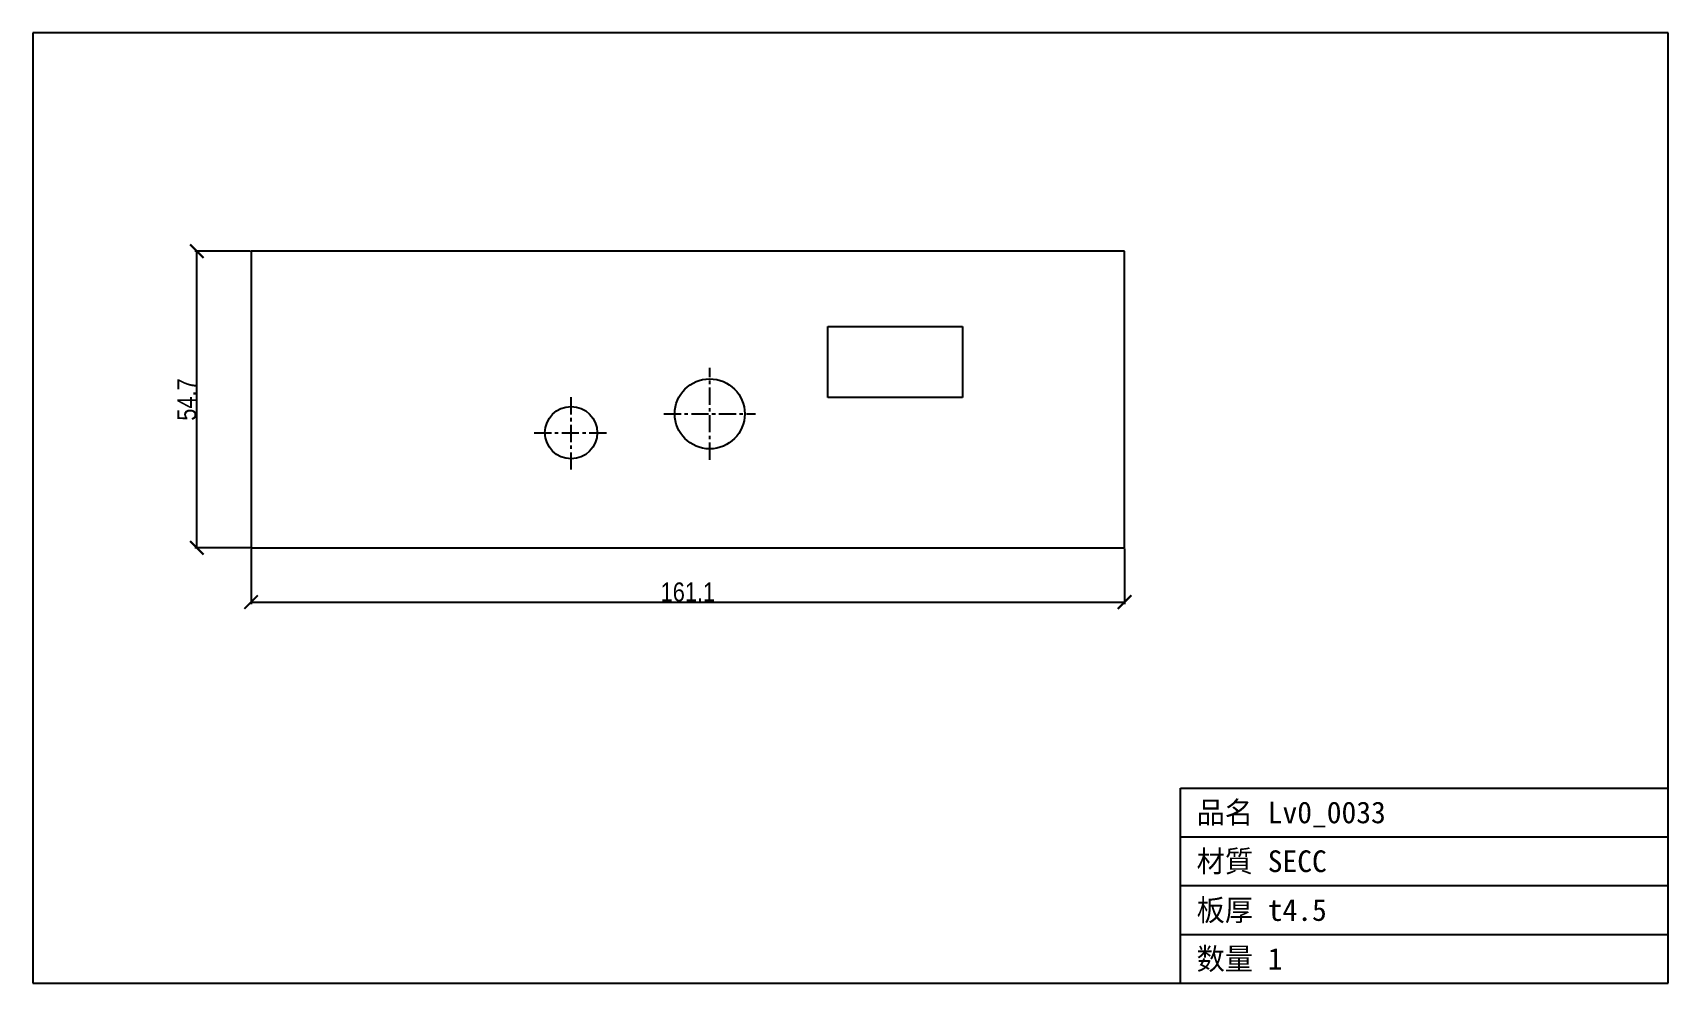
# Model space of a CAD drawing. Header units: millimetres. Extents: x -40 to 261, y -80 to 95.
import ezdxf

# ---------------------------------------------------------------- set-up
doc = ezdxf.new("R2010")
doc.units = ezdxf.units.MM
doc.linetypes.add('CENTER', pattern=[5.08, 3.175, -0.635, 0.635, -0.635])
for name, color, linetype in [('CENTER', 7, 'Continuous'), ('CUT', 7, 'Continuous'), ('DIM', 7, 'Continuous'), ('FRAME', 7, 'Continuous'), ('TEXT', 7, 'Continuous')]:
    doc.layers.add(name, color=color, linetype=linetype)
doc.styles.add('OpenSansCondensed-Light', font='OpenSansCondensed-Light.ttf')
doc.dimstyles.new('EZDXF', dxfattribs={"dimtxt": 0.25, "dimasz": 0.175, "dimexe": 0.375, "dimexo": 0.125, "dimgap": 0.1, "dimtad": 1, "dimlfac": 100, "dimzin": 12, "dimdsep": 46, "dimtxsty": 'OpenSansCondensed-Light', "dimblk": 'ARCHTICK', "dimcen": 2.5, "dimazin": 3, "dimtfac": 0.5, "dimtmove": 2, "dimatfit": 3})

# ---------------------------------------------------------------- blocks, each defined once
blk = doc.blocks.new('_ARCHTICK')
at = {"color": 0, "linetype": 'BYBLOCK', "const_width": 0.15}
blk.add_lwpolyline([(-0.5, -0.5), (0.5, 0.5)], dxfattribs=at)

msp = doc.modelspace()

# ---------------------------------------------------------------- linework, layer by layer
at = {"layer": 'CENTER', "color": 1, "linetype": 'CENTER'}
for p, q in [((84.6, 16.24), (84.6, 33.17)), ((59.03, 14.43), (59.03, 28.06)), ((76.13, 24.71), (93.06, 24.71)), ((52.22, 21.24), (65.85, 21.24))]:
    msp.add_line(p, q, dxfattribs=at)
at = {"layer": 'CUT'}
for p, q in [((161.14, 54.7), (0, 54.7)), ((0, 54.7), (0, 0)), ((161.14, 0), (161.14, 54.7)), ((106.4, 27.71), (106.4, 40.84)), ((106.4, 40.84), (131.25, 40.84)), ((131.25, 40.84), (131.25, 27.71)), ((131.25, 27.71), (106.4, 27.71)), ((0, 0), (161.14, 0))]:
    msp.add_line(p, q, dxfattribs=at)
for centre, radius in [((84.6, 24.71), 6.46), ((59.03, 21.24), 4.82)]:
    msp.add_circle(centre, radius, dxfattribs=at)
at = {"layer": 'FRAME'}
for p, q in [((261.42, 94.99), (-40.28, 94.99)), ((-40.28, 94.99), (-40.28, -80.28)), ((261.42, -80.28), (261.42, 94.99)), ((171.42, -80.28), (171.42, -44.28)), ((171.42, -44.28), (261.42, -44.28)), ((171.42, -53.28), (261.42, -53.28)), ((171.42, -62.28), (261.42, -62.28)), ((171.42, -71.28), (261.42, -71.28)), ((-40.28, -80.28), (261.42, -80.28))]:
    msp.add_line(p, q, dxfattribs=at)

# ---------------------------------------------------------------- texts
at = {"layer": 'TEXT'}
for s, p in [('品名 Lv0_0033', (174.42, -50.78)), ('材質 SECC', (174.42, -59.78)), ('板厚 t4.5', (174.42, -68.78)), ('数量 1', (174.42, -77.78))]:
    msp.add_text(s, height=4, dxfattribs=at).set_placement(p)

# ---------------------------------------------------------------- dimensions: what is measured, and where the dimension line sits
at = {"layer": 'DIM'}
msp.add_linear_dim(base=(-10, 0), p1=(0, 0), p2=(0, 54.7), angle=90, dimstyle='EZDXF', override={"dimtxt": 3.5, "dimasz": 2.5, "dimdec": 1, "dimlfac": 1}, dxfattribs=at).render()
msp.add_linear_dim(base=(0, -10), p1=(0, 0), p2=(161.14, 0), dimstyle='EZDXF', override={"dimtxt": 3.5, "dimasz": 2.5, "dimdec": 1, "dimlfac": 1}, dxfattribs=at).render()

doc.saveas('drawing.dxf')
